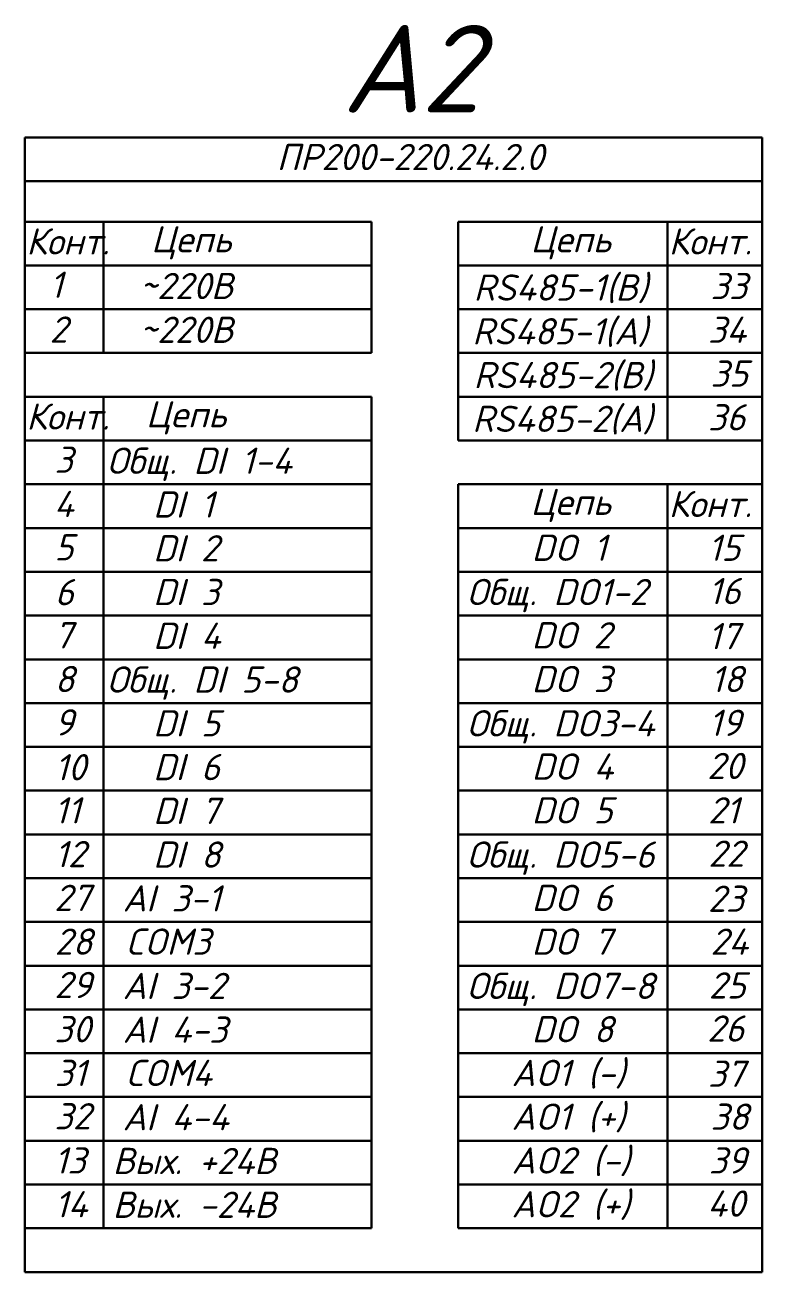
# Model space of a CAD drawing. Header units: millimetres. Extents: x 0 to 53000, y -591 to 24400.
# Drawn here: x 2167 to 2251.2, y 695 to 837.5 of the extents above; entities that cross this region are included whole.
import ezdxf

# ---------------------------------------------------------------- set-up
doc = ezdxf.new("R2010")
doc.units = ezdxf.units.MM
doc.layers.add('Основная', color=7, linetype='Continuous', lineweight=30)
doc.styles.add('текст', font='isocpeui.ttf')

msp = doc.modelspace()

# ---------------------------------------------------------------- linework, layer by layer
at = {"layer": 'Основная', "ltscale": 100}
for p, q in [((2251.23658, 824.61369), (2167, 824.61369)), ((2167, 815), (2167, 824.61369)), ((2175.96413, 800), (2206.61829, 800)), ((2216.51727, 785), (2216.51727, 750))]:
    msp.add_line(p, q, dxfattribs=at)
at = {"layer": 'Основная'}
for p, q in [((2251.23658, 815), (2251.23658, 824.61369)), ((2169.96413, 815), (2174.96413, 815)), ((2206.61829, 815), (2206.61829, 800)), ((2216.51727, 815), (2216.51727, 800)), ((2248.27245, 815), (2243.27245, 815)), ((2248.27245, 810), (2243.27245, 810)), ((2216.51727, 805), (2216.51727, 790)), ((2248.27245, 805), (2243.27245, 805)), ((2167, 795), (2167, 800)), ((2251.23658, 800), (2251.23658, 795)), ((2169.96413, 795), (2174.96413, 795)), ((2206.61829, 795), (2206.61829, 740)), ((2248.27245, 795), (2243.27245, 795)), ((2251.23658, 795), (2251.23658, 790)), ((2169.96413, 790), (2174.96413, 790)), ((2251.23658, 790), (2251.23658, 785)), ((2169.96413, 785), (2174.96413, 785)), ((2248.27245, 775), (2243.27245, 775)), ((2169.96413, 765), (2174.96413, 765)), ((2167, 760), (2167, 755)), ((2169.96413, 760), (2174.96413, 760)), ((2167, 755), (2167, 750)), ((2248.27245, 755), (2243.27245, 755)), ((2167, 750), (2167, 745)), ((2216.51727, 750), (2216.51727, 720)), ((2248.27245, 750), (2243.27245, 750)), ((2248.27245, 750), (2243.27245, 750)), ((2167, 745), (2167, 740)), ((2169.96413, 745), (2174.96413, 745)), ((2248.27245, 745), (2243.27245, 745)), ((2169.96413, 740), (2174.96413, 740)), ((2206.61829, 725), (2206.61829, 740)), ((2167, 730), (2167, 725)), ((2206.61829, 710), (2206.61829, 725)), ((2248.27245, 725), (2243.27245, 725)), ((2216.51727, 720), (2216.51727, 700)), ((2248.27245, 720), (2243.27245, 720)), ((2167, 715), (2167, 710)), ((2167, 710), (2206.61829, 710)), ((2167, 710), (2167, 705)), ((2206.61829, 710), (2206.61829, 700)), ((2167, 705), (2167, 700)), ((2169.96413, 705), (2174.96413, 705)), ((2248.27245, 705), (2243.27245, 705)), ((2167, 700), (2167, 695)), ((2169.96413, 700), (2174.96413, 700)), ((2248.27245, 700), (2243.27245, 700)), ((2251.23658, 695), (2251.23658, 700)), ((2167, 695), (2251.23658, 695))]:
    msp.add_line(p, q, dxfattribs=at)
at = {"layer": 'Основная', "ltscale": 0.05}
for p, q in [((2251.23658, 819.63844), (2167, 819.63844)), ((2175.96413, 815), (2167, 815)), ((2167, 815), (2167, 810)), ((2206.61829, 815), (2175.96413, 815)), ((2175.96413, 810), (2175.96413, 815)), ((2216.51727, 815), (2242.27245, 815)), ((2240.41731, 810), (2240.41731, 815)), ((2242.27245, 815), (2251.23658, 815)), ((2251.23658, 815), (2251.23658, 810)), ((2167, 810), (2175.96413, 810)), ((2175.96413, 810), (2167, 810)), ((2167, 810), (2167, 805)), ((2175.96413, 810), (2206.61829, 810)), ((2175.96413, 805), (2175.96413, 810)), ((2242.27245, 810), (2216.51727, 810)), ((2242.27245, 810), (2216.51727, 810)), ((2240.41731, 805), (2240.41731, 810)), ((2242.27245, 810), (2251.23658, 810)), ((2251.23658, 810), (2242.27245, 810)), ((2251.23658, 810), (2251.23658, 805)), ((2167, 805), (2175.96413, 805)), ((2175.96413, 805), (2167, 805)), ((2167, 805), (2167, 800)), ((2175.96413, 805), (2206.61829, 805)), ((2175.96413, 800), (2175.96413, 805)), ((2242.27245, 805), (2216.51727, 805)), ((2242.27245, 805), (2216.51727, 805)), ((2240.41731, 800), (2240.41731, 805)), ((2251.23658, 805), (2242.27245, 805)), ((2242.27245, 805), (2251.23658, 805)), ((2251.23658, 805), (2251.23658, 800)), ((2167, 800), (2175.96413, 800)), ((2242.27245, 800), (2216.51727, 800)), ((2240.41731, 795), (2240.41731, 800)), ((2251.23658, 800), (2242.27245, 800)), ((2175.96413, 795), (2167, 795)), ((2167, 795), (2167, 790)), ((2196.61829, 795), (2175.96413, 795)), ((2175.96413, 790), (2175.96413, 795)), ((2175.96413, 795), (2206.61829, 795)), ((2242.27245, 795), (2216.51727, 795)), ((2242.27245, 795), (2216.51727, 795)), ((2240.41731, 790), (2240.41731, 795)), ((2251.23658, 795), (2242.27245, 795)), ((2242.27245, 795), (2251.23658, 795)), ((2175.96413, 790), (2167, 790)), ((2167, 790), (2167, 785)), ((2167, 790), (2175.96413, 790)), ((2175.96413, 790), (2196.61829, 790)), ((2175.96413, 790), (2196.61829, 790)), ((2175.96413, 790), (2206.61829, 790)), ((2175.96413, 785), (2175.96413, 790)), ((2242.27245, 790), (2216.51727, 790)), ((2251.23658, 790), (2242.27245, 790)), ((2167, 785), (2175.96413, 785)), ((2175.96413, 785), (2167, 785)), ((2167, 785), (2167, 780)), ((2175.96413, 785), (2196.61829, 785)), ((2175.96413, 785), (2206.61829, 785)), ((2175.96413, 780), (2175.96413, 785)), ((2216.51727, 785), (2242.27245, 785)), ((2240.41731, 780), (2240.41731, 785)), ((2242.27245, 785), (2251.23658, 785)), ((2251.23658, 785), (2251.23658, 780)), ((2167, 780), (2175.96413, 780)), ((2175.96413, 780), (2167, 780)), ((2167, 780), (2167, 775)), ((2175.96413, 780), (2206.61829, 780)), ((2175.96413, 775), (2175.96413, 780)), ((2242.27245, 780), (2216.51727, 780)), ((2242.27245, 780), (2216.51727, 780)), ((2240.41731, 775), (2240.41731, 780)), ((2242.27245, 780), (2251.23658, 780)), ((2251.23658, 780), (2242.27245, 780)), ((2251.23658, 780), (2251.23658, 775)), ((2167, 775), (2175.96413, 775)), ((2175.96413, 775), (2167, 775)), ((2167, 775), (2167, 770)), ((2175.96413, 775), (2196.61829, 775)), ((2175.96413, 775), (2196.61829, 775)), ((2175.96413, 775), (2206.61829, 775)), ((2175.96413, 770), (2175.96413, 775)), ((2242.27245, 775), (2216.51727, 775)), ((2242.27245, 775), (2216.51727, 775)), ((2240.41731, 770), (2240.41731, 775)), ((2251.23658, 775), (2242.27245, 775)), ((2242.27245, 775), (2251.23658, 775)), ((2251.23658, 775), (2251.23658, 770)), ((2167, 770), (2175.96413, 770)), ((2175.96413, 770), (2167, 770)), ((2167, 770), (2167, 765)), ((2175.96413, 770), (2206.61829, 770)), ((2175.96413, 765), (2175.96413, 770)), ((2242.27245, 770), (2216.51727, 770)), ((2240.41731, 765), (2240.41731, 770)), ((2251.23658, 770), (2242.27245, 770)), ((2242.27245, 770), (2251.23658, 770)), ((2251.23658, 770), (2251.23658, 765)), ((2167, 765), (2175.96413, 765)), ((2175.96413, 765), (2167, 765)), ((2167, 765), (2167, 760)), ((2175.96413, 765), (2196.61829, 765)), ((2175.96413, 765), (2206.61829, 765)), ((2175.96413, 760), (2175.96413, 765)), ((2242.27245, 765), (2216.51727, 765)), ((2242.27245, 765), (2216.51727, 765)), ((2242.27245, 765), (2216.51727, 765)), ((2240.41731, 760), (2240.41731, 765)), ((2251.23658, 765), (2242.27245, 765)), ((2242.27245, 765), (2251.23658, 765)), ((2251.23658, 765), (2251.23658, 760)), ((2167, 760), (2175.96413, 760)), ((2175.96413, 760), (2196.61829, 760)), ((2175.96413, 760), (2206.61829, 760)), ((2175.96413, 755), (2175.96413, 760)), ((2242.27245, 760), (2216.51727, 760)), ((2240.41731, 755), (2240.41731, 760)), ((2251.23658, 760), (2242.27245, 760)), ((2242.27245, 760), (2251.23658, 760)), ((2251.23658, 760), (2251.23658, 755)), ((2167, 755), (2175.96413, 755)), ((2175.96413, 755), (2167, 755)), ((2175.96413, 755), (2196.61829, 755)), ((2175.96413, 755), (2196.61829, 755)), ((2175.96413, 755), (2206.61829, 755)), ((2175.96413, 750), (2175.96413, 755)), ((2242.27245, 755), (2216.51727, 755)), ((2242.27245, 755), (2216.51727, 755)), ((2240.41731, 750), (2240.41731, 755)), ((2251.23658, 755), (2242.27245, 755)), ((2242.27245, 755), (2251.23658, 755)), ((2251.23658, 755), (2251.23658, 750)), ((2167, 750), (2175.96413, 750)), ((2175.96413, 750), (2167, 750)), ((2175.96413, 750), (2206.61829, 750)), ((2175.96413, 745), (2175.96413, 750)), ((2242.27245, 750), (2216.51727, 750)), ((2242.27245, 750), (2216.51727, 750)), ((2242.27245, 750), (2216.51727, 750)), ((2242.27245, 750), (2216.51727, 750)), ((2242.27245, 750), (2216.51727, 750)), ((2240.41731, 745), (2240.41731, 750)), ((2251.23658, 750), (2242.27245, 750)), ((2242.27245, 750), (2251.23658, 750)), ((2251.23658, 750), (2242.27245, 750)), ((2251.23658, 750), (2251.23658, 745)), ((2167, 745), (2175.96413, 745)), ((2175.96413, 745), (2167, 745)), ((2175.96413, 745), (2196.61829, 745)), ((2175.96413, 745), (2206.61829, 745)), ((2175.96413, 740), (2175.96413, 745)), ((2242.27245, 745), (2216.51727, 745)), ((2242.27245, 745), (2216.51727, 745)), ((2240.41731, 740), (2240.41731, 745)), ((2251.23658, 745), (2242.27245, 745)), ((2242.27245, 745), (2251.23658, 745)), ((2251.23658, 745), (2251.23658, 740)), ((2167, 740), (2175.96413, 740)), ((2175.96413, 740), (2167, 740)), ((2167, 740), (2167, 735)), ((2175.96413, 740), (2196.61829, 740)), ((2175.96413, 740), (2196.61829, 740)), ((2175.96413, 740), (2206.61829, 740)), ((2175.96413, 735), (2175.96413, 740)), ((2242.27245, 740), (2216.51727, 740)), ((2240.41731, 735), (2240.41731, 740)), ((2251.23658, 740), (2242.27245, 740)), ((2242.27245, 740), (2251.23658, 740)), ((2251.23658, 740), (2251.23658, 735)), ((2175.96413, 735), (2167, 735)), ((2167, 735), (2167, 730)), ((2175.96413, 735), (2206.61829, 735)), ((2175.96413, 730), (2175.96413, 735)), ((2242.27245, 735), (2216.51727, 735)), ((2242.27245, 735), (2216.51727, 735)), ((2242.27245, 735), (2216.51727, 735)), ((2240.41731, 730), (2240.41731, 735)), ((2251.23658, 735), (2242.27245, 735)), ((2242.27245, 735), (2251.23658, 735)), ((2251.23658, 735), (2251.23658, 730)), ((2167, 730), (2175.96413, 730)), ((2175.96413, 730), (2206.61829, 730)), ((2175.96413, 725), (2175.96413, 730)), ((2242.27245, 730), (2216.51727, 730)), ((2240.41731, 725), (2240.41731, 730)), ((2251.23658, 730), (2242.27245, 730)), ((2242.27245, 730), (2251.23658, 730)), ((2251.23658, 730), (2251.23658, 725)), ((2175.96413, 725), (2167, 725)), ((2175.96413, 725), (2167, 725)), ((2167, 725), (2167, 720)), ((2175.96413, 725), (2196.61829, 725)), ((2175.96413, 725), (2206.61829, 725)), ((2175.96413, 720), (2175.96413, 725)), ((2242.27245, 725), (2216.51727, 725)), ((2242.27245, 725), (2216.51727, 725)), ((2240.41731, 720), (2240.41731, 725)), ((2251.23658, 725), (2242.27245, 725)), ((2242.27245, 725), (2251.23658, 725)), ((2251.23658, 725), (2251.23658, 720)), ((2175.96413, 720), (2167, 720)), ((2167, 720), (2167, 715)), ((2175.96413, 720), (2206.61829, 720)), ((2175.96413, 715), (2175.96413, 720)), ((2242.27245, 720), (2216.51727, 720)), ((2242.27245, 720), (2216.51727, 720)), ((2242.27245, 720), (2216.51727, 720)), ((2240.41731, 715), (2240.41731, 720)), ((2251.23658, 720), (2242.27245, 720)), ((2251.23658, 720), (2242.27245, 720)), ((2242.27245, 720), (2251.23658, 720)), ((2251.23658, 720), (2251.23658, 715)), ((2251.23658, 720), (2251.23658, 715)), ((2167, 715), (2175.96413, 715)), ((2175.96413, 715), (2206.61829, 715)), ((2175.96413, 710), (2175.96413, 715)), ((2242.27245, 715), (2216.51727, 715)), ((2242.27245, 715), (2216.51727, 715)), ((2242.27245, 715), (2216.51727, 715)), ((2240.41731, 710), (2240.41731, 715)), ((2251.23658, 715), (2242.27245, 715)), ((2242.27245, 715), (2251.23658, 715)), ((2251.23658, 715), (2251.23658, 710)), ((2175.96413, 705), (2175.96413, 710)), ((2242.27245, 710), (2216.51727, 710)), ((2240.41731, 705), (2240.41731, 710)), ((2251.23658, 710), (2242.27245, 710)), ((2242.27245, 710), (2251.23658, 710)), ((2251.23658, 710), (2251.23658, 705)), ((2167, 705), (2175.96413, 705)), ((2175.96413, 705), (2167, 705)), ((2175.96413, 705), (2196.61829, 705)), ((2175.96413, 705), (2206.61829, 705)), ((2175.96413, 700), (2175.96413, 705)), ((2242.27245, 705), (2216.51727, 705)), ((2242.27245, 705), (2216.51727, 705)), ((2240.41731, 700), (2240.41731, 705)), ((2251.23658, 705), (2242.27245, 705)), ((2242.27245, 705), (2251.23658, 705)), ((2251.23658, 705), (2251.23658, 700)), ((2167, 700), (2175.96413, 700)), ((2175.96413, 700), (2206.61829, 700)), ((2242.27245, 700), (2216.51727, 700)), ((2242.27245, 700), (2216.51727, 700)), ((2251.23658, 700), (2242.27245, 700))]:
    msp.add_line(p, q, dxfattribs=at)

# ---------------------------------------------------------------- texts
at = {"layer": 'Основная', "style": 'текст'}
for s, p in [('ПР200-220.24.2.0', (2195.7635, 820.88844)), ('Конт.', (2167.16008, 811.25)), ('Цепь', (2181.41481, 811.5)), ('Цепь', (2224.77688, 811.5)), ('Конт.', (2240.56136, 811.25)), ('1', (2169.83071, 806.30178)), ('RS485-1(B)', (2218.26908, 805.97795)), ('~220B', (2180.0625, 806.15317)), ('33', (2245.34096, 806.14624)), ('2', (2169.8165, 801.17766)), ('~220B', (2180.0625, 801.15317)), ('RS485-1(A)', (2218.11908, 800.97795)), ('34', (2245.04474, 801.15317)), ('RS485-2(B)', (2218.26908, 795.97795)), ('35', (2245.34096, 796.14624)), ('Конт.', (2167.16008, 791.25)), ('Цепь', (2180.82518, 791.5)), ('RS485-2(A)', (2218.11908, 790.97795)), ('36', (2245.04474, 791.15317)), ('3', (2170.36958, 786.30178)), ('Общ. DI 1-4', (2176.3665, 786.19201)), ('4', (2170.32213, 781.25)), ('DI 1', (2181.64471, 781.19201)), ('Цепь', (2224.77688, 781.5)), ('Конт.', (2240.56136, 781.25)), ('5', (2170.36958, 776.30178)), ('DI 2', (2181.64471, 776.19201)), ('DO 1', (2224.90103, 776.25)), ('15', (2245.06957, 776.25)), ('6', (2170.41591, 771.17766)), ('DI 3', (2181.64471, 771.19201)), ('Общ. DO1-2', (2217.5008, 771.19201)), ('16', (2245.10315, 771.30178)), ('7', (2170.34713, 766.25)), ('DI 4', (2181.64471, 766.19201)), ('DO 2', (2224.90103, 766.25)), ('17', (2245.04835, 766.15317)), ('8', (2170.39713, 761.25)), ('Общ. DI 5-8', (2176.3665, 761.19201)), ('DO 3', (2224.90103, 761.25)), ('18', (2245.34457, 761.25)), ('9', (2170.36958, 756.30178)), ('DI 5', (2181.64471, 756.19201)), ('Общ. DO3-4', (2217.5008, 756.19201)), ('19', (2245.14457, 756.25)), ('10', (2170.41591, 751.17766)), ('DI 6', (2181.64471, 751.19201)), ('DO 4', (2224.90103, 751.25)), ('20', (2244.97114, 751.32234)), ('11', (2170.34713, 746.25)), ('DI 7', (2181.64471, 746.19201)), ('DO 5', (2224.90103, 746.25)), ('21', (2245.06957, 746.25)), ('12', (2170.39713, 741.25)), ('DI 8', (2181.64471, 741.19201)), ('Общ. DO5-6', (2217.5008, 741.19201)), ('22', (2245.10315, 741.30178)), ('27', (2170.34713, 736.25)), ('AI 3-1', (2178.1615, 736.19201)), ('DO 6', (2224.90103, 736.25)), ('23', (2245.04835, 736.15317)), ('28', (2170.39713, 731.25)), ('COM3', (2178.45772, 731.25)), ('DO 7', (2224.90103, 731.25)), ('24', (2245.34457, 731.25)), ('29', (2170.36958, 726.30178)), ('AI 3-2', (2178.1615, 726.19201)), ('Общ. DO7-8', (2217.5008, 726.19201)), ('25', (2245.14457, 726.25)), ('30', (2170.34713, 721.25)), ('AI 4-3', (2178.1615, 721.19201)), ('DO 8', (2224.90103, 721.25)), ('26', (2244.97114, 721.32234)), ('AO1 (-)', (2222.60721, 716.25)), ('31', (2170.39713, 716.25)), ('COM4', (2178.45772, 716.25)), ('37', (2245.04835, 716.15317)), ('32', (2170.36958, 711.30178)), ('AI 4-4', (2178.1615, 711.19201)), ('AO1 (+)', (2222.60721, 711.25)), ('38', (2245.34457, 711.25)), ('AO2 (-)', (2222.60721, 706.25)), ('13', (2170.34713, 706.25)), ('Вых. +24В', (2177.02027, 706.19201)), ('39', (2245.14457, 706.25)), ('14', (2170.39713, 701.25)), ('Вых. -24В', (2177.02027, 701.19201)), ('AO2 (+)', (2222.60721, 701.25)), ('40', (2244.97114, 701.32234))]:
    msp.add_text(s, height=3, dxfattribs=at).set_placement(p)
at = {"layer": 'Основная', "insert": (2211.13512, 832.46878), "char_height": 10, "width": 15.4855599, "attachment_point": 5, "style": 'текст'}
msp.add_mtext('{\\C256;А2}', dxfattribs=at)

doc.saveas('drawing.dxf')
